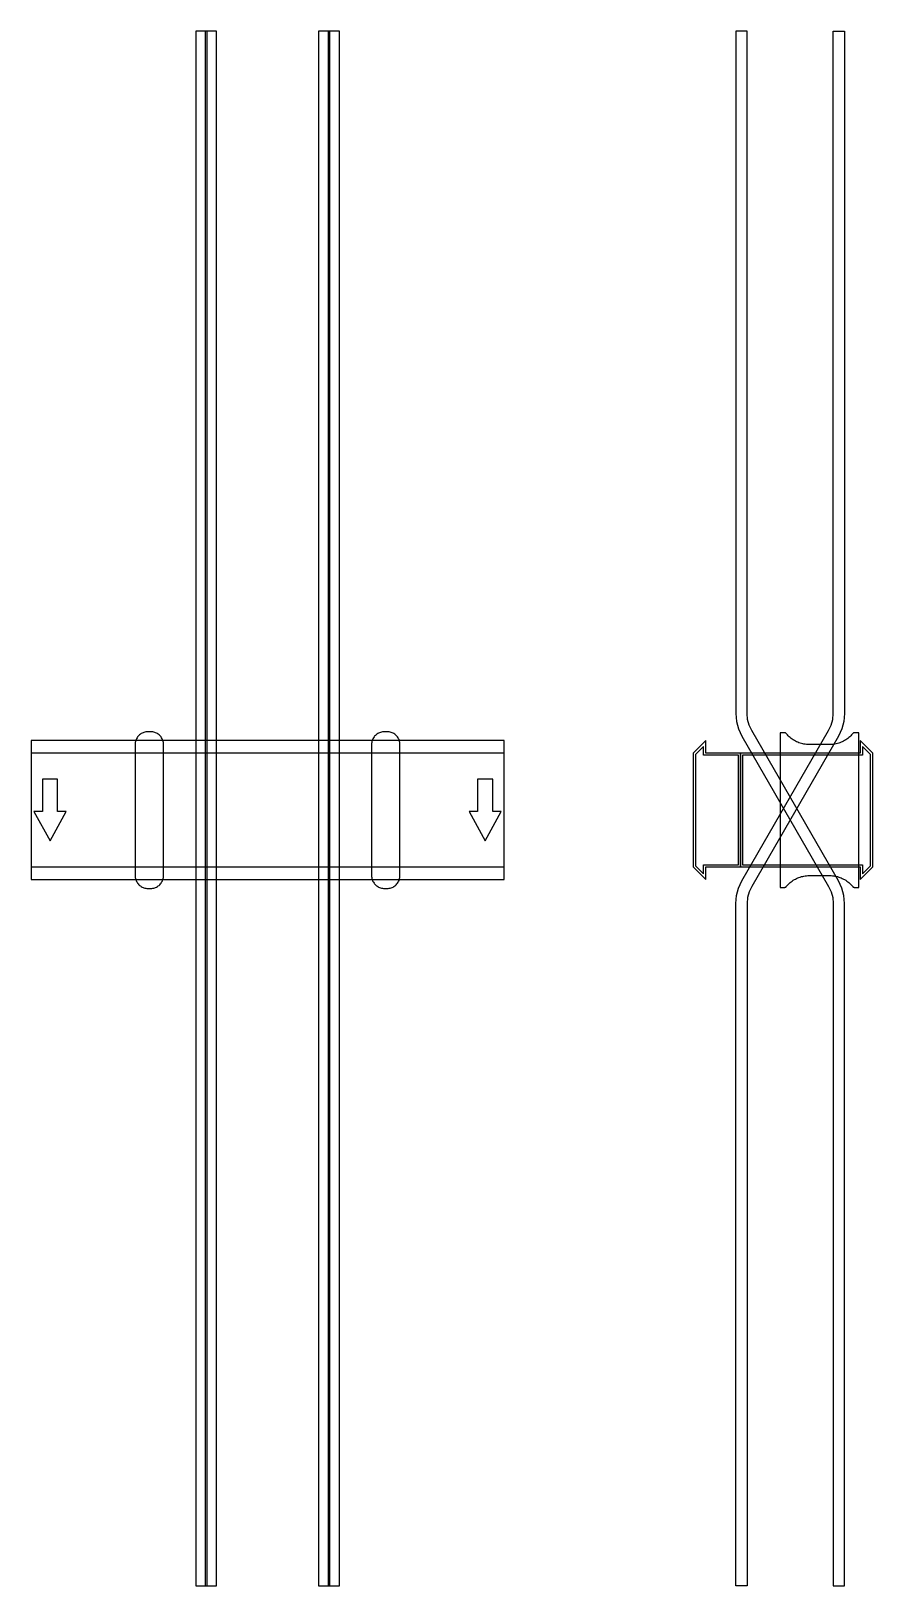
# Model space of a CAD drawing. Extents: x 0 to 890, y -820 to 823.
import ezdxf

# ---------------------------------------------------------------- set-up
doc = ezdxf.new("R2010")
doc.units = 0
doc.layers.add('Halfen', color=7, linetype='CONTINUOUS')

msp = doc.modelspace()

# ---------------------------------------------------------------- linework, layer by layer
at = {"layer": 'Halfen', "color": 7}
for points in [[(186, -819.914), (186, 823.254), (174, 823.254), (174, -819.914)], [(196, -819.914), (196, 823.254), (184, 823.254), (184, -819.914)], [(316, -819.914), (316, 823.254), (304, 823.254), (304, -819.914)], [(326, -819.914), (326, 823.254), (314, 823.254), (314, -819.914)], [(860, -819.914), (860, -98.785), (859.271, -90.449), (857.105, -82.368), (853.569, -74.785), (761.823, 84.124), (759.171, 89.812), (757.547, 95.873), (757, 102.124), (757, 162.254), (757, 823.254), (745, 823.254), (745, 162.254), (745, 102.124), (745.729, 93.789), (747.895, 85.707), (751.431, 78.124), (843.177, -80.785), (845.829, -86.472), (847.453, -92.533), (848, -98.785), (848, -819.914)], [(745, -819.914), (745, -98.785), (745.729, -90.449), (747.895, -82.368), (751.431, -74.785), (843.177, 84.124), (845.829, 89.812), (847.453, 95.873), (848, 102.124), (848, 162.254), (848, 823.254), (860, 823.254), (860, 162.254), (860, 102.124), (859.271, 93.789), (857.105, 85.707), (853.569, 78.124), (761.823, -80.785), (759.171, -86.472), (757.547, -92.533), (757, -98.785), (757, -819.914)], [(140, -69.3), (140, -56.8), (140, 69.3), (139.958, 70.359), (139.834, 71.412), (139.627, 72.452), (139.339, 73.472), (138.972, 74.466), (138.529, 75.429), (138.011, 76.354), (137.422, 77.235), (136.765, 78.068), (136.046, 78.846), (135.268, 79.565), (134.435, 80.222), (133.554, 80.811), (132.629, 81.329), (131.666, 81.772), (130.672, 82.139), (129.652, 82.427), (128.612, 82.634), (127.559, 82.758), (126.5, 82.8), (123.5, 82.8), (122.441, 82.758), (121.388, 82.634), (120.348, 82.427), (119.328, 82.139), (118.334, 81.772), (117.371, 81.329), (116.446, 80.811), (115.565, 80.222), (114.732, 79.565), (113.954, 78.846), (113.235, 78.068), (112.578, 77.235), (111.989, 76.354), (111.471, 75.429), (111.028, 74.466), (110.661, 73.472), (110.373, 72.452), (110.166, 71.412), (110.042, 70.359), (110, 69.3), (110, -56.8), (110, -69.3), (110.042, -70.359), (110.166, -71.412), (110.373, -72.452), (110.661, -73.472), (111.028, -74.466), (111.471, -75.429), (111.989, -76.354), (112.578, -77.235), (113.235, -78.068), (113.954, -78.846), (114.732, -79.565), (115.565, -80.222), (116.446, -80.811), (117.371, -81.329), (118.334, -81.772), (119.328, -82.139), (120.348, -82.427), (121.388, -82.634), (122.441, -82.758), (123.5, -82.8), (126.5, -82.8), (127.559, -82.758), (128.612, -82.634), (129.652, -82.427), (130.672, -82.139), (131.666, -81.772), (132.629, -81.329), (133.554, -80.811), (134.435, -80.222), (135.268, -79.565), (136.046, -78.846), (136.765, -78.068), (137.422, -77.235), (138.011, -76.354), (138.529, -75.429), (138.972, -74.466), (139.339, -73.472), (139.627, -72.452), (139.834, -71.412), (139.958, -70.359), (140, -69.3)], [(390, -69.3), (390, -56.8), (390, 69.3), (389.958, 70.359), (389.834, 71.412), (389.627, 72.452), (389.339, 73.472), (388.972, 74.466), (388.529, 75.429), (388.011, 76.354), (387.422, 77.235), (386.765, 78.068), (386.046, 78.846), (385.268, 79.565), (384.435, 80.222), (383.554, 80.811), (382.629, 81.329), (381.666, 81.772), (380.672, 82.139), (379.652, 82.427), (378.612, 82.634), (377.559, 82.758), (376.5, 82.8), (373.5, 82.8), (372.441, 82.758), (371.388, 82.634), (370.348, 82.427), (369.328, 82.139), (368.334, 81.772), (367.371, 81.329), (366.446, 80.811), (365.565, 80.222), (364.732, 79.565), (363.954, 78.846), (363.235, 78.068), (362.578, 77.235), (361.989, 76.354), (361.471, 75.429), (361.028, 74.466), (360.661, 73.472), (360.373, 72.452), (360.166, 71.412), (360.042, 70.359), (360, 69.3), (360, -56.8), (360, -69.3), (360.042, -70.359), (360.166, -71.412), (360.373, -72.452), (360.661, -73.472), (361.028, -74.466), (361.471, -75.429), (361.989, -76.354), (362.578, -77.235), (363.235, -78.068), (363.954, -78.846), (364.732, -79.565), (365.565, -80.222), (366.446, -80.811), (367.371, -81.329), (368.334, -81.772), (369.328, -82.139), (370.348, -82.427), (371.388, -82.634), (372.441, -82.758), (373.5, -82.8), (376.5, -82.8), (377.559, -82.758), (378.612, -82.634), (379.652, -82.427), (380.672, -82.139), (381.666, -81.772), (382.629, -81.329), (383.554, -80.811), (384.435, -80.222), (385.268, -79.565), (386.046, -78.846), (386.765, -78.068), (387.422, -77.235), (388.011, -76.354), (388.529, -75.429), (388.972, -74.466), (389.339, -73.472), (389.627, -72.452), (389.834, -71.412), (389.958, -70.359), (390, -69.3)], [(0, -73.5), (500, -73.5), (500, 73.5), (0, 73.5)], [(750, -60), (750, 60), (713.5, 60), (713.5, 73.5), (700, 60), (700, -60), (713.5, -73.5), (713.5, -60)], [(748, -58), (748, 58), (711, 58), (711, 67.25), (702.5, 58.75), (702.5, -58.75), (711, -67.25), (711, -58)], [(890, -60), (890, 60), (876.5, 73.5), (876.5, 60), (750, 60), (750, -60), (876.5, -60), (876.5, -73.5)], [(887.5, -58.75), (887.5, 58.75), (879, 67.25), (879, 58), (752, 58), (752, -58), (879, -58), (879, -67.25)], [(875, -81.8), (875, 81.8), (871, 81.8), (870.846, 81.797), (870.691, 81.786), (870.538, 81.769), (870.385, 81.746), (870.234, 81.715), (870.084, 81.678), (869.936, 81.634), (869.789, 81.584), (869.646, 81.527), (869.505, 81.464), (869.366, 81.395), (869.231, 81.32), (869.1, 81.239), (868.972, 81.153), (868.848, 81.06), (868.728, 80.963), (868.613, 80.86), (868.502, 80.752), (868.397, 80.639), (868.296, 80.522), (867.41, 79.491), (866.479, 78.5), (865.505, 77.551), (864.491, 76.646), (863.437, 75.787), (862.347, 74.975), (861.222, 74.211), (860.064, 73.499), (858.876, 72.838), (857.66, 72.23), (856.418, 71.676), (855.153, 71.178), (853.867, 70.736), (852.563, 70.351), (851.243, 70.024), (849.911, 69.756), (848.567, 69.547), (847.216, 69.397), (845.859, 69.307), (844.5, 69.277), (822.5, 69.277), (821.141, 69.307), (819.784, 69.397), (818.433, 69.547), (817.089, 69.756), (815.757, 70.024), (814.437, 70.351), (813.133, 70.736), (811.847, 71.178), (810.582, 71.676), (809.34, 72.23), (808.124, 72.838), (806.936, 73.499), (805.778, 74.211), (804.653, 74.975), (803.563, 75.787), (802.509, 76.646), (801.495, 77.551), (800.521, 78.5), (799.59, 79.491), (798.704, 80.522), (798.603, 80.639), (798.498, 80.752), (798.387, 80.86), (798.272, 80.963), (798.152, 81.06), (798.028, 81.153), (797.9, 81.239), (797.769, 81.32), (797.634, 81.395), (797.495, 81.464), (797.354, 81.527), (797.211, 81.584), (797.064, 81.634), (796.916, 81.678), (796.766, 81.715), (796.615, 81.746), (796.462, 81.769), (796.309, 81.786), (796.154, 81.797), (796, 81.8), (792, 81.8), (792, -81.8), (796, -81.8), (796.154, -81.797), (796.309, -81.786), (796.462, -81.769), (796.615, -81.746), (796.766, -81.715), (796.916, -81.678), (797.064, -81.634), (797.211, -81.584), (797.354, -81.527), (797.495, -81.464), (797.634, -81.395), (797.769, -81.32), (797.9, -81.239), (798.028, -81.153), (798.152, -81.06), (798.272, -80.963), (798.387, -80.86), (798.498, -80.752), (798.603, -80.639), (798.704, -80.522), (799.59, -79.491), (800.521, -78.5), (801.495, -77.551), (802.509, -76.646), (803.563, -75.787), (804.653, -74.975), (805.778, -74.211), (806.936, -73.499), (808.124, -72.838), (809.34, -72.23), (810.582, -71.676), (811.847, -71.178), (813.133, -70.736), (814.437, -70.351), (815.757, -70.024), (817.089, -69.756), (818.433, -69.547), (819.784, -69.397), (821.141, -69.307), (822.5, -69.277), (844.5, -69.277), (845.859, -69.307), (847.216, -69.397), (848.567, -69.547), (849.911, -69.756), (851.243, -70.024), (852.563, -70.351), (853.867, -70.736), (855.153, -71.178), (856.418, -71.676), (857.66, -72.23), (858.876, -72.838), (860.064, -73.499), (861.222, -74.211), (862.347, -74.975), (863.437, -75.787), (864.491, -76.646), (865.505, -77.551), (866.479, -78.5), (867.41, -79.491), (868.296, -80.522), (868.397, -80.639), (868.502, -80.752), (868.613, -80.86), (868.728, -80.963), (868.848, -81.06), (868.972, -81.153), (869.1, -81.239), (869.231, -81.32), (869.366, -81.395), (869.505, -81.464), (869.646, -81.527), (869.789, -81.584), (869.936, -81.634), (870.084, -81.678), (870.234, -81.715), (870.385, -81.746), (870.538, -81.769), (870.691, -81.786), (870.846, -81.797), (871, -81.8)], [(0, -60), (500, -60), (500, 60), (0, 60)], [(20, -32.5), (37, -1.5), (28, -1.5), (28, 32.5), (12, 32.5), (12, -1.5), (3, -1.5)], [(480, -32.5), (497, -1.5), (488, -1.5), (488, 32.5), (472, 32.5), (472, -1.5), (463, -1.5)]]:
    msp.add_lwpolyline(points, close=True, dxfattribs=at)

doc.saveas('drawing.dxf')
